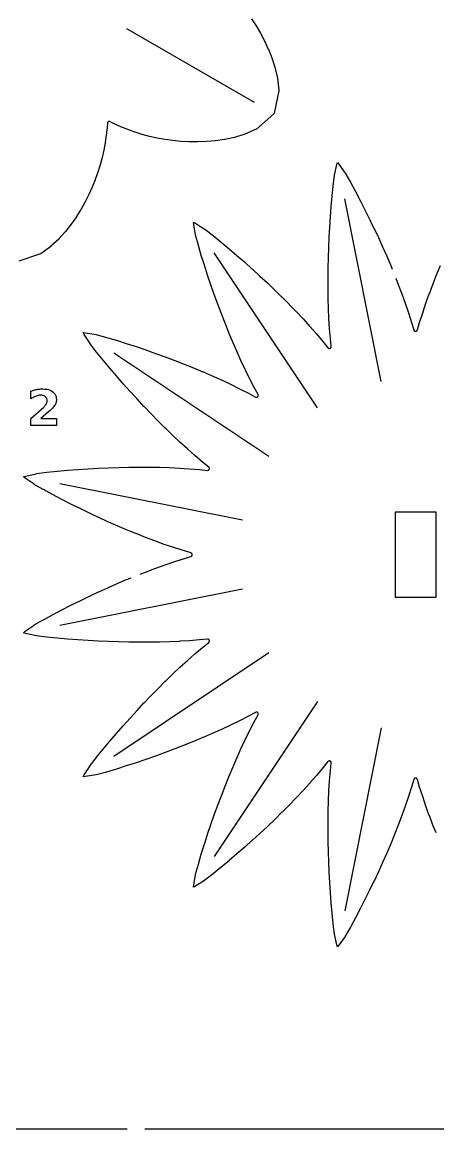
# Model space of a CAD drawing. Header units: millimetres. Extents: x 0 to 300, y 0 to 300.
# Drawn here: x 217.3 to 245.5, y 150 to 225.2 of the extents above; entities that cross this region are included whole.
import ezdxf

# ---------------------------------------------------------------- set-up
doc = ezdxf.new("R2010")
doc.units = ezdxf.units.MM
for name, color, linetype in [('CUT', 1, 'CONTINUOUS'), ('ENGRAVE', 5, 'CONTINUOUS'), ('SCORE', 7, 'CONTINUOUS')]:
    doc.layers.add(name, color=color, linetype=linetype)

msp = doc.modelspace()

# ---------------------------------------------------------------- linework, layer by layer
at = {"layer": 'CUT', "color": 1}
for points in [[(232.8529, 225.388), (233.1581, 224.9215), (233.1613, 224.9164), (233.4525, 224.4256), (233.4556, 224.42), (233.731, 223.9022), (233.7341, 223.896), (233.9914, 223.3471), (233.9945, 223.34), (234.2299, 222.7537), (234.233, 222.745), (234.4398, 222.1102), (234.4429, 222.099), (234.6081, 221.3939), (234.6109, 221.3774), (234.7016, 220.5428), (234.7025, 220.5282), (234.7003, 220.5137), (234.3947, 218.9886), (234.3877, 218.9612), (234.3675, 218.9414), (233.1995, 217.9142), (233.188, 217.9051), (233.1749, 217.8985), (232.4068, 217.5598), (232.3911, 217.554), (231.6979, 217.3445), (231.6866, 217.3416), (231.0335, 217.2033), (231.0244, 217.2017), (230.399, 217.1123), (230.3912, 217.1114), (229.7873, 217.0598), (229.7804, 217.0594), (229.1942, 217.0391), (229.1878, 217.039), (228.6172, 217.0457), (228.6111, 217.0459), (228.0545, 217.077), (228.0487, 217.0774), (227.505, 217.1309), (227.4993, 217.1315), (226.9678, 217.2061), (226.9622, 217.207), (226.4423, 217.3016), (226.4368, 217.3027), (225.928, 217.4166), (225.9226, 217.4179), (225.4247, 217.5506), (225.4194, 217.5521), (224.9321, 217.7033), (224.9269, 217.705), (224.4501, 217.8742), (224.4449, 217.8762), (223.9784, 218.0632), (223.9733, 218.0654), (223.5171, 218.2702), (223.512, 218.2726), (223.2354, 218.4105), (223.2224, 218.4162), (223.2107, 218.42), (223.1987, 218.4227), (223.1864, 218.4241), (223.1741, 218.4243), (223.1619, 218.4234), (223.1497, 218.4212), (223.1379, 218.4178), (223.1264, 218.4133), (223.1155, 218.4077), (223.1051, 218.401), (223.0955, 218.3933), (223.0867, 218.3848), (223.0787, 218.3754), (223.0717, 218.3652), (223.0658, 218.3544), (223.0609, 218.3431), (223.0572, 218.3314), (223.0546, 218.3194), (223.0531, 218.3053), (223.0342, 217.9967), (223.0337, 217.9911), (222.983, 217.4936), (222.9823, 217.4881), (222.9111, 216.9906), (222.9102, 216.9851), (222.8183, 216.4876), (222.8172, 216.4822), (222.7044, 215.9846), (222.7031, 215.9793), (222.5691, 215.4817), (222.5675, 215.4764), (222.4118, 214.9788), (222.41, 214.9735), (222.232, 214.4759), (222.23, 214.4707), (222.0287, 213.9731), (222.0265, 213.9679), (221.8009, 213.4702), (221.7984, 213.465), (221.547, 212.9674), (221.5441, 212.9621), (221.2646, 212.4645), (221.2614, 212.459), (220.9507, 211.9616), (220.9468, 211.9558), (220.6002, 211.4586), (220.5955, 211.4523), (220.2054, 210.9553), (220.1995, 210.9483), (219.7531, 210.4518), (219.745, 210.4435), (219.217, 209.9479), (219.2041, 209.9372), (218.5267, 209.4414), (218.5144, 209.4333), (218.5008, 209.4279), (217.0272, 208.93)], [(225.2735, 187.6779), (225.6381, 187.8219), (225.6401, 187.8226), (226.2793, 188.0641), (226.2813, 188.0648), (226.9227, 188.2955), (226.9248, 188.2963), (227.5684, 188.5155), (227.5707, 188.5163), (228.2165, 188.7236), (228.219, 188.7243), (228.7361, 188.8798), (228.7494, 188.8845), (228.7605, 188.8897), (228.7711, 188.896), (228.781, 188.9033), (228.7901, 188.9115), (228.7983, 188.9206), (228.8057, 188.9305), (228.812, 188.941), (228.8172, 188.9521), (228.8214, 188.9637), (228.8244, 188.9756), (228.8262, 188.9877), (228.8268, 189), (228.8262, 189.0123), (228.8244, 189.0244), (228.8214, 189.0363), (228.8172, 189.0479), (228.812, 189.059), (228.8057, 189.0695), (228.7983, 189.0794), (228.7901, 189.0885), (228.781, 189.0967), (228.7711, 189.104), (228.7605, 189.1103), (228.7494, 189.1155), (228.7361, 189.1202), (228.219, 189.2757), (228.2165, 189.2764), (227.5707, 189.4837), (227.5684, 189.4845), (226.9248, 189.7037), (226.9227, 189.7045), (226.2813, 189.9352), (226.2793, 189.9359), (225.6401, 190.1774), (225.6381, 190.1781), (225.0009, 190.4298), (224.9991, 190.4305), (224.3637, 190.6918), (224.362, 190.6925), (223.7284, 190.9628), (223.7268, 190.9635), (223.0948, 191.2423), (223.0934, 191.243), (222.4629, 191.5299), (222.4616, 191.5305), (221.8326, 191.825), (221.8313, 191.8256), (221.2037, 192.1275), (221.2025, 192.1281), (220.5764, 192.4372), (220.5751, 192.4379), (219.9505, 192.7546), (219.949, 192.7554), (219.3264, 193.0807), (219.3245, 193.0818), (218.7045, 193.4183), (218.7014, 193.42), (218.0872, 193.7742), (218.0764, 193.781), (217.4779, 194.2045), (217.356, 194.2998), (217.5051, 194.3412), (218.2201, 194.5034), (218.2327, 194.5057), (218.9356, 194.5978), (218.9392, 194.5982), (219.6408, 194.6719), (219.6429, 194.6721), (220.3427, 194.7344), (220.3444, 194.7345), (221.0425, 194.7881), (221.044, 194.7882), (221.7407, 194.8342), (221.7422, 194.8343), (222.4374, 194.8731), (222.4389, 194.8731), (223.1327, 194.9045), (223.1342, 194.9046), (223.8264, 194.9284), (223.828, 194.9284), (224.5186, 194.9442), (224.5203, 194.9442), (225.2092, 194.9515), (225.211, 194.9515), (225.898, 194.9497), (225.9, 194.9497), (226.585, 194.9384), (226.5871, 194.9383), (227.27, 194.9168), (227.2722, 194.9167), (227.953, 194.8843), (227.9553, 194.8842), (228.6337, 194.8405), (228.6362, 194.8403), (229.3122, 194.7847), (229.3147, 194.7845), (229.852, 194.7302), (229.8661, 194.7294), (229.8784, 194.73), (229.8905, 194.7318), (229.9024, 194.7347), (229.914, 194.7389), (229.9251, 194.7441), (229.9357, 194.7504), (229.9455, 194.7577), (229.9546, 194.7659), (229.9629, 194.775), (229.9702, 194.7849), (229.9765, 194.7954), (229.9818, 194.8065), (229.9859, 194.8181), (229.9889, 194.83), (229.9907, 194.8422), (229.9913, 194.8544), (229.9907, 194.8667), (229.9889, 194.8788), (229.9859, 194.8908), (229.9817, 194.9023), (229.9764, 194.9134), (229.9701, 194.9239), (229.9628, 194.9338), (229.9545, 194.9429), (229.944, 194.9523), (229.5257, 195.2938), (229.5237, 195.2954), (229.0064, 195.7341), (229.0046, 195.7357), (228.4939, 196.1846), (228.4922, 196.1861), (227.988, 196.6446), (227.9864, 196.6461), (227.4882, 197.1138), (227.4867, 197.1152), (226.9943, 197.5916), (226.9929, 197.5929), (226.5058, 198.0775), (226.5046, 198.0788), (226.0226, 198.571), (226.0214, 198.5722), (225.5442, 199.0717), (225.5432, 199.0729), (225.0705, 199.5792), (225.0695, 199.5803), (224.6011, 200.0931), (224.6001, 200.0942), (224.1358, 200.6132), (224.1349, 200.6142), (223.6748, 201.1394), (223.6738, 201.1405), (223.218, 201.6722), (223.2169, 201.6734), (222.7662, 202.2123), (222.7648, 202.214), (222.3208, 202.7622), (222.3186, 202.7649), (221.8867, 203.3272), (221.8794, 203.3376), (221.4885, 203.9579), (221.4123, 204.0926), (221.5659, 204.0738), (222.2886, 203.95), (222.301, 203.9473), (222.9857, 203.7634), (222.9891, 203.7624), (223.6655, 203.562), (223.6676, 203.5614), (224.3379, 203.3511), (224.3395, 203.3506), (225.0051, 203.133), (225.0065, 203.1325), (225.6678, 202.9084), (225.6691, 202.9079), (226.3263, 202.6776), (226.3277, 202.6771), (226.9807, 202.4406), (226.9821, 202.4401), (227.6307, 202.1972), (227.6322, 202.1966), (228.2763, 201.9469), (228.2779, 201.9463), (228.9171, 201.6894), (228.9188, 201.6887), (229.5528, 201.4242), (229.5546, 201.4234), (230.1832, 201.1508), (230.1851, 201.1499), (230.8078, 200.8686), (230.8098, 200.8677), (231.4263, 200.5773), (231.4284, 200.5763), (232.0385, 200.2763), (232.0407, 200.2752), (232.6439, 199.9652), (232.6462, 199.964), (233.1218, 199.7082), (233.1345, 199.7021), (233.1461, 199.6979), (233.158, 199.6949), (233.1701, 199.6931), (233.1824, 199.6925), (233.1947, 199.6931), (233.2068, 199.6949), (233.2187, 199.6978), (233.2303, 199.702), (233.2414, 199.7072), (233.252, 199.7135), (233.2618, 199.7208), (233.2709, 199.7291), (233.2792, 199.7382), (233.2865, 199.748), (233.2928, 199.7586), (233.298, 199.7697), (233.3022, 199.7813), (233.3051, 199.7932), (233.3069, 199.8053), (233.3075, 199.8176), (233.3069, 199.8299), (233.3051, 199.842), (233.3021, 199.8539), (233.2979, 199.8655), (233.2918, 199.8782), (233.036, 200.3538), (233.0348, 200.3561), (232.7248, 200.9593), (232.7237, 200.9615), (232.4237, 201.5716), (232.4227, 201.5737), (232.1323, 202.1902), (232.1314, 202.1922), (231.8501, 202.8149), (231.8492, 202.8168), (231.5766, 203.4454), (231.5758, 203.4472), (231.3113, 204.0812), (231.3106, 204.0829), (231.0537, 204.7221), (231.0531, 204.7237), (230.8034, 205.3678), (230.8028, 205.3693), (230.5599, 206.0179), (230.5594, 206.0193), (230.3229, 206.6723), (230.3224, 206.6737), (230.0921, 207.3309), (230.0916, 207.3322), (229.8675, 207.9935), (229.867, 207.9949), (229.6494, 208.6605), (229.6489, 208.6621), (229.4386, 209.3324), (229.438, 209.3345), (229.2376, 210.0109), (229.2366, 210.0143), (229.0527, 210.699), (229.05, 210.7114), (228.9262, 211.4341), (228.9074, 211.5877), (229.0421, 211.5115), (229.6624, 211.1206), (229.6728, 211.1133), (230.2351, 210.6814), (230.2378, 210.6792), (230.786, 210.2352), (230.7877, 210.2338), (231.3266, 209.7831), (231.3278, 209.782), (231.8595, 209.3262), (231.8606, 209.3252), (232.3858, 208.8651), (232.3868, 208.8642), (232.9058, 208.3999), (232.9069, 208.3989), (233.4197, 207.9305), (233.4208, 207.9295), (233.9271, 207.4568), (233.9283, 207.4558), (234.4278, 206.9786), (234.429, 206.9774), (234.9212, 206.4954), (234.9225, 206.4942), (235.4071, 206.0071), (235.4084, 206.0057), (235.8848, 205.5133), (235.8862, 205.5118), (236.3539, 205.0136), (236.3554, 205.012), (236.8139, 204.5078), (236.8154, 204.5061), (237.2643, 203.9954), (237.2659, 203.9936), (237.7046, 203.4763), (237.7062, 203.4743), (238.0477, 203.056), (238.0571, 203.0455), (238.0662, 203.0372), (238.0761, 203.0299), (238.0866, 203.0236), (238.0977, 203.0183), (238.1092, 203.0141), (238.1212, 203.0111), (238.1333, 203.0093), (238.1456, 203.0087), (238.1578, 203.0093), (238.17, 203.0111), (238.1819, 203.0141), (238.1935, 203.0182), (238.2046, 203.0235), (238.2151, 203.0298), (238.225, 203.0371), (238.2341, 203.0454), (238.2423, 203.0545), (238.2496, 203.0643), (238.2559, 203.0749), (238.2611, 203.086), (238.2653, 203.0976), (238.2682, 203.1095), (238.27, 203.1216), (238.2706, 203.1339), (238.2698, 203.148), (238.2155, 203.6853), (238.2153, 203.6878), (238.1597, 204.3638), (238.1595, 204.3663), (238.1158, 205.0447), (238.1157, 205.047), (238.0833, 205.7278), (238.0832, 205.73), (238.0617, 206.4129), (238.0616, 206.415), (238.0503, 207.1), (238.0503, 207.102), (238.0485, 207.789), (238.0485, 207.7908), (238.0558, 208.4797), (238.0558, 208.4814), (238.0716, 209.172), (238.0716, 209.1736), (238.0954, 209.8658), (238.0955, 209.8673), (238.1269, 210.5611), (238.1269, 210.5626), (238.1657, 211.2578), (238.1658, 211.2593), (238.2118, 211.956), (238.2119, 211.9575), (238.2655, 212.6556), (238.2656, 212.6573), (238.3279, 213.3571), (238.3281, 213.3592), (238.4018, 214.0608), (238.4022, 214.0644), (238.4943, 214.7673), (238.4966, 214.7799), (238.6588, 215.4949), (238.7002, 215.644), (238.7955, 215.5221), (239.219, 214.9236), (239.2258, 214.9128), (239.58, 214.2986), (239.5817, 214.2955), (239.9182, 213.6755), (239.9193, 213.6736), (240.2446, 213.051), (240.2454, 213.0495), (240.5621, 212.4249), (240.5628, 212.4236), (240.8719, 211.7975), (240.8725, 211.7963), (241.1744, 211.1687), (241.175, 211.1674), (241.4695, 210.5384), (241.4701, 210.5371), (241.757, 209.9066), (241.7577, 209.9052), (242.0365, 209.2732), (242.0372, 209.2716), (242.3075, 208.638), (242.3082, 208.6363), (242.4108, 208.3869)], [(242.655, 207.7846), (242.8219, 207.3619), (242.8226, 207.3599), (243.0641, 206.7207), (243.0648, 206.7187), (243.2955, 206.0773), (243.2963, 206.0752), (243.5155, 205.4316), (243.5163, 205.4293), (243.7236, 204.7835), (243.7243, 204.781), (243.8798, 204.2639), (243.8845, 204.2506), (243.8897, 204.2395), (243.896, 204.2289), (243.9033, 204.219), (243.9115, 204.2099), (243.9206, 204.2017), (243.9305, 204.1943), (243.941, 204.188), (243.9521, 204.1828), (243.9637, 204.1786), (243.9756, 204.1756), (243.9877, 204.1738), (244, 204.1732), (244.0123, 204.1738), (244.0244, 204.1756), (244.0363, 204.1786), (244.0479, 204.1828), (244.059, 204.188), (244.0695, 204.1943), (244.0794, 204.2017), (244.0885, 204.2099), (244.0967, 204.219), (244.104, 204.2289), (244.1103, 204.2395), (244.1155, 204.2506), (244.1202, 204.2639), (244.2757, 204.781), (244.2764, 204.7835), (244.4837, 205.4293), (244.4845, 205.4316), (244.7037, 206.0752), (244.7045, 206.0773), (244.9352, 206.7187), (244.9359, 206.7207), (245.1774, 207.3599), (245.1781, 207.3619), (245.4298, 207.9991), (245.4305, 208.0009), (245.6918, 208.6363)], [(245.3909, 170.0993), (245.1781, 170.6381), (245.1774, 170.6401), (244.9359, 171.2793), (244.9352, 171.2813), (244.7045, 171.9227), (244.7037, 171.9248), (244.4845, 172.5684), (244.4837, 172.5707), (244.2764, 173.2165), (244.2757, 173.219), (244.1202, 173.7361), (244.1155, 173.7494), (244.1103, 173.7605), (244.104, 173.7711), (244.0967, 173.781), (244.0885, 173.7901), (244.0794, 173.7983), (244.0695, 173.8057), (244.059, 173.812), (244.0479, 173.8172), (244.0363, 173.8214), (244.0244, 173.8244), (244.0123, 173.8262), (244, 173.8268), (243.9877, 173.8262), (243.9756, 173.8244), (243.9637, 173.8214), (243.9521, 173.8172), (243.941, 173.812), (243.9305, 173.8057), (243.9206, 173.7983), (243.9115, 173.7901), (243.9033, 173.781), (243.896, 173.7711), (243.8897, 173.7605), (243.8845, 173.7494), (243.8798, 173.7361), (243.7243, 173.219), (243.7236, 173.2165), (243.5163, 172.5707), (243.5155, 172.5684), (243.2963, 171.9248), (243.2955, 171.9227), (243.0648, 171.2813), (243.0641, 171.2793), (242.8226, 170.6401), (242.8219, 170.6381), (242.5702, 170.0009), (242.5695, 169.9991), (242.3082, 169.3637), (242.3075, 169.362), (242.0372, 168.7284), (242.0365, 168.7268), (241.7577, 168.0948), (241.757, 168.0934), (241.4701, 167.4629), (241.4695, 167.4616), (241.175, 166.8326), (241.1744, 166.8313), (240.8725, 166.2037), (240.8719, 166.2025), (240.5628, 165.5764), (240.5621, 165.5751), (240.2454, 164.9505), (240.2446, 164.949), (239.9193, 164.3264), (239.9182, 164.3245), (239.5817, 163.7045), (239.58, 163.7014), (239.2258, 163.0872), (239.219, 163.0764), (238.7955, 162.4779), (238.7002, 162.356), (238.6588, 162.5051), (238.4966, 163.2201), (238.4943, 163.2327), (238.4022, 163.9356), (238.4018, 163.9392), (238.3281, 164.6408), (238.3279, 164.6429), (238.2656, 165.3427), (238.2655, 165.3444), (238.2119, 166.0425), (238.2118, 166.044), (238.1658, 166.7407), (238.1657, 166.7422), (238.1269, 167.4374), (238.1269, 167.4389), (238.0955, 168.1327), (238.0954, 168.1342), (238.0716, 168.8264), (238.0716, 168.828), (238.0558, 169.5186), (238.0558, 169.5203), (238.0485, 170.2092), (238.0485, 170.211), (238.0503, 170.898), (238.0503, 170.9), (238.0616, 171.585), (238.0617, 171.5871), (238.0832, 172.27), (238.0833, 172.2722), (238.1157, 172.953), (238.1158, 172.9553), (238.1595, 173.6337), (238.1597, 173.6362), (238.2153, 174.3122), (238.2155, 174.3147), (238.2698, 174.852), (238.2706, 174.8661), (238.27, 174.8784), (238.2682, 174.8905), (238.2653, 174.9024), (238.2611, 174.914), (238.2559, 174.9251), (238.2496, 174.9357), (238.2423, 174.9455), (238.2341, 174.9546), (238.225, 174.9629), (238.2151, 174.9702), (238.2046, 174.9765), (238.1935, 174.9818), (238.1819, 174.9859), (238.17, 174.9889), (238.1578, 174.9907), (238.1456, 174.9913), (238.1333, 174.9907), (238.1212, 174.9889), (238.1092, 174.9859), (238.0977, 174.9817), (238.0866, 174.9764), (238.0761, 174.9701), (238.0662, 174.9628), (238.0571, 174.9545), (238.0477, 174.944), (237.7062, 174.5257), (237.7046, 174.5237), (237.2659, 174.0064), (237.2643, 174.0046), (236.8154, 173.4939), (236.8139, 173.4922), (236.3554, 172.988), (236.3539, 172.9864), (235.8862, 172.4882), (235.8848, 172.4867), (235.4084, 171.9943), (235.4071, 171.9929), (234.9225, 171.5058), (234.9212, 171.5046), (234.429, 171.0226), (234.4278, 171.0214), (233.9283, 170.5442), (233.9271, 170.5432), (233.4208, 170.0705), (233.4197, 170.0695), (232.9069, 169.6011), (232.9058, 169.6001), (232.3868, 169.1358), (232.3858, 169.1349), (231.8606, 168.6748), (231.8595, 168.6738), (231.3278, 168.218), (231.3266, 168.2169), (230.7877, 167.7662), (230.786, 167.7648), (230.2378, 167.3208), (230.2351, 167.3186), (229.6728, 166.8867), (229.6624, 166.8794), (229.0421, 166.4885), (228.9074, 166.4123), (228.9262, 166.5659), (229.05, 167.2886), (229.0527, 167.301), (229.2366, 167.9857), (229.2376, 167.9891), (229.438, 168.6655), (229.4386, 168.6676), (229.6489, 169.3379), (229.6494, 169.3395), (229.867, 170.0051), (229.8675, 170.0065), (230.0916, 170.6678), (230.0921, 170.6691), (230.3224, 171.3263), (230.3229, 171.3277), (230.5594, 171.9807), (230.5599, 171.9821), (230.8028, 172.6307), (230.8034, 172.6322), (231.0531, 173.2763), (231.0537, 173.2779), (231.3106, 173.9171), (231.3113, 173.9188), (231.5758, 174.5528), (231.5766, 174.5546), (231.8492, 175.1832), (231.8501, 175.1851), (232.1314, 175.8078), (232.1323, 175.8098), (232.4227, 176.4263), (232.4237, 176.4284), (232.7237, 177.0385), (232.7248, 177.0407), (233.0348, 177.6439), (233.036, 177.6462), (233.2918, 178.1218), (233.2979, 178.1345), (233.3021, 178.1461), (233.3051, 178.158), (233.3069, 178.1701), (233.3075, 178.1824), (233.3069, 178.1947), (233.3051, 178.2068), (233.3022, 178.2187), (233.298, 178.2303), (233.2928, 178.2414), (233.2865, 178.252), (233.2792, 178.2618), (233.2709, 178.2709), (233.2618, 178.2792), (233.252, 178.2865), (233.2414, 178.2928), (233.2303, 178.298), (233.2187, 178.3022), (233.2068, 178.3051), (233.1947, 178.3069), (233.1824, 178.3075), (233.1701, 178.3069), (233.158, 178.3051), (233.1461, 178.3021), (233.1345, 178.2979), (233.1218, 178.2918), (232.6462, 178.036), (232.6439, 178.0348), (232.0407, 177.7248), (232.0385, 177.7237), (231.4284, 177.4237), (231.4263, 177.4227), (230.8098, 177.1323), (230.8078, 177.1314), (230.1851, 176.8501), (230.1832, 176.8492), (229.5546, 176.5766), (229.5528, 176.5758), (228.9188, 176.3113), (228.9171, 176.3106), (228.2779, 176.0537), (228.2763, 176.0531), (227.6322, 175.8034), (227.6307, 175.8028), (226.9821, 175.5599), (226.9807, 175.5594), (226.3277, 175.3229), (226.3263, 175.3224), (225.6691, 175.0921), (225.6678, 175.0916), (225.0065, 174.8675), (225.0051, 174.867), (224.3395, 174.6494), (224.3379, 174.6489), (223.6676, 174.4386), (223.6655, 174.438), (222.9891, 174.2376), (222.9857, 174.2366), (222.301, 174.0527), (222.2886, 174.05), (221.5659, 173.9262), (221.4123, 173.9074), (221.4885, 174.0421), (221.8794, 174.6624), (221.8867, 174.6728), (222.3186, 175.2351), (222.3208, 175.2378), (222.7648, 175.786), (222.7662, 175.7877), (223.2169, 176.3266), (223.218, 176.3278), (223.6738, 176.8595), (223.6748, 176.8606), (224.1349, 177.3858), (224.1358, 177.3868), (224.6001, 177.9058), (224.6011, 177.9069), (225.0695, 178.4197), (225.0705, 178.4208), (225.5432, 178.9271), (225.5442, 178.9283), (226.0214, 179.4278), (226.0226, 179.429), (226.5046, 179.9212), (226.5058, 179.9225), (226.9929, 180.4071), (226.9943, 180.4084), (227.4867, 180.8848), (227.4882, 180.8862), (227.9864, 181.3539), (227.988, 181.3554), (228.4922, 181.8139), (228.4939, 181.8154), (229.0046, 182.2643), (229.0064, 182.2659), (229.5237, 182.7046), (229.5257, 182.7062), (229.944, 183.0477), (229.9545, 183.0571), (229.9628, 183.0662), (229.9701, 183.0761), (229.9764, 183.0866), (229.9817, 183.0977), (229.9859, 183.1092), (229.9889, 183.1212), (229.9907, 183.1333), (229.9913, 183.1456), (229.9907, 183.1578), (229.9889, 183.17), (229.9859, 183.1819), (229.9818, 183.1935), (229.9765, 183.2046), (229.9702, 183.2151), (229.9629, 183.225), (229.9546, 183.2341), (229.9455, 183.2423), (229.9357, 183.2496), (229.9251, 183.2559), (229.914, 183.2611), (229.9024, 183.2653), (229.8905, 183.2682), (229.8784, 183.27), (229.8661, 183.2706), (229.852, 183.2698), (229.3147, 183.2155), (229.3122, 183.2153), (228.6362, 183.1597), (228.6337, 183.1595), (227.9553, 183.1158), (227.953, 183.1157), (227.2722, 183.0833), (227.27, 183.0832), (226.5871, 183.0617), (226.585, 183.0616), (225.9, 183.0503), (225.898, 183.0503), (225.211, 183.0485), (225.2092, 183.0485), (224.5203, 183.0558), (224.5186, 183.0558), (223.828, 183.0716), (223.8264, 183.0716), (223.1342, 183.0954), (223.1327, 183.0955), (222.4389, 183.1269), (222.4374, 183.1269), (221.7422, 183.1657), (221.7407, 183.1658), (221.044, 183.2118), (221.0425, 183.2119), (220.3444, 183.2655), (220.3427, 183.2656), (219.6429, 183.3279), (219.6408, 183.3281), (218.9392, 183.4018), (218.9356, 183.4022), (218.2327, 183.4943), (218.2201, 183.4966), (217.5051, 183.6588), (217.356, 183.7002), (217.4779, 183.7955), (218.0764, 184.219), (218.0872, 184.2258), (218.7014, 184.58), (218.7045, 184.5817), (219.3245, 184.9182), (219.3264, 184.9193), (219.949, 185.2446), (219.9505, 185.2454), (220.5751, 185.5621), (220.5764, 185.5628), (221.2025, 185.8719), (221.2037, 185.8725), (221.8313, 186.1744), (221.8326, 186.175), (222.4616, 186.4695), (222.4629, 186.4701), (223.0934, 186.757), (223.0948, 186.7577), (223.7268, 187.0365), (223.7284, 187.0372), (224.362, 187.3075), (224.3637, 187.3082), (224.6708, 187.4345)], [(175.6, 150), (224.4, 150)], [(225.6, 150), (274.4, 150)]]:
    msp.add_lwpolyline(points, dxfattribs=at)
msp.add_lwpolyline([(245.395, 186.105), (245.395, 191.895), (242.605, 191.895), (242.605, 186.105), (245.395, 186.105)], close=True, dxfattribs=at)
at = {"layer": 'ENGRAVE', "color": 5}
msp.add_lwpolyline([(219.6083, 198.2474), (219.6083, 197.7868), (217.8423, 197.7868), (217.8423, 198.2474), (218.7294, 199.0303), (218.7673, 199.066), (218.8017, 199.1014), (218.8327, 199.1365), (218.8603, 199.1714), (218.8844, 199.2059), (218.9051, 199.2403), (218.9226, 199.2747), (218.9368, 199.3095), (218.9479, 199.3448), (218.9558, 199.3806), (218.9605, 199.4168), (218.9621, 199.4535), (218.9589, 199.5086), (218.9494, 199.56), (218.9334, 199.6077), (218.9111, 199.6517), (218.8824, 199.692), (218.8474, 199.7285), (218.807, 199.7604), (218.7625, 199.7864), (218.7137, 199.8067), (218.6607, 199.8211), (218.6036, 199.8298), (218.5422, 199.8327), (218.4926, 199.831), (218.4415, 199.8257), (218.3888, 199.817), (218.3346, 199.8049), (218.2788, 199.7892), (218.2216, 199.77), (218.1628, 199.7475), (218.1027, 199.7215), (218.0413, 199.6921), (217.9785, 199.6594), (217.9143, 199.6232), (217.8488, 199.5837), (217.8488, 200.1175), (217.9192, 200.1399), (217.9893, 200.1605), (218.0592, 200.1792), (218.1288, 200.196), (218.1981, 200.211), (218.2671, 200.2242), (218.3358, 200.2353), (218.404, 200.2445), (218.4718, 200.2516), (218.5391, 200.2567), (218.606, 200.2598), (218.6724, 200.2608), (218.8124, 200.2554), (218.9416, 200.2394), (219.06, 200.2128), (219.1676, 200.1754), (219.2643, 200.1274), (219.3503, 200.0687), (219.4241, 200.0005), (219.4846, 199.9239), (219.5316, 199.8388), (219.5651, 199.7454), (219.5853, 199.6435), (219.592, 199.5332), (219.5891, 199.4678), (219.5806, 199.4038), (219.5664, 199.3414), (219.5464, 199.2804), (219.5208, 199.2209), (219.4895, 199.163), (219.449, 199.1025), (219.396, 199.0355), (219.3304, 198.9621), (219.2522, 198.8823), (219.1614, 198.796), (219.0581, 198.7032), (218.5389, 198.2474), (219.6083, 198.2474)], close=True, dxfattribs=at)
at = {"layer": 'SCORE', "color": 7}
for points in [[(224.3612, 224.75), (233.0215, 219.75)], [(241.6589, 200.7694), (239.1905, 213.1788)], [(237.3332, 198.9776), (230.3038, 209.4978)], [(234.0224, 195.6668), (223.5022, 202.6962)], [(232.2306, 191.3411), (219.8212, 193.8095)], [(232.2306, 186.6589), (219.8212, 184.1905)], [(234.0224, 182.3332), (223.5022, 175.3038)], [(237.3332, 179.0224), (230.3038, 168.5022)], [(241.6589, 177.2306), (239.1905, 164.8212)]]:
    msp.add_lwpolyline(points, dxfattribs=at)

doc.saveas('drawing.dxf')
